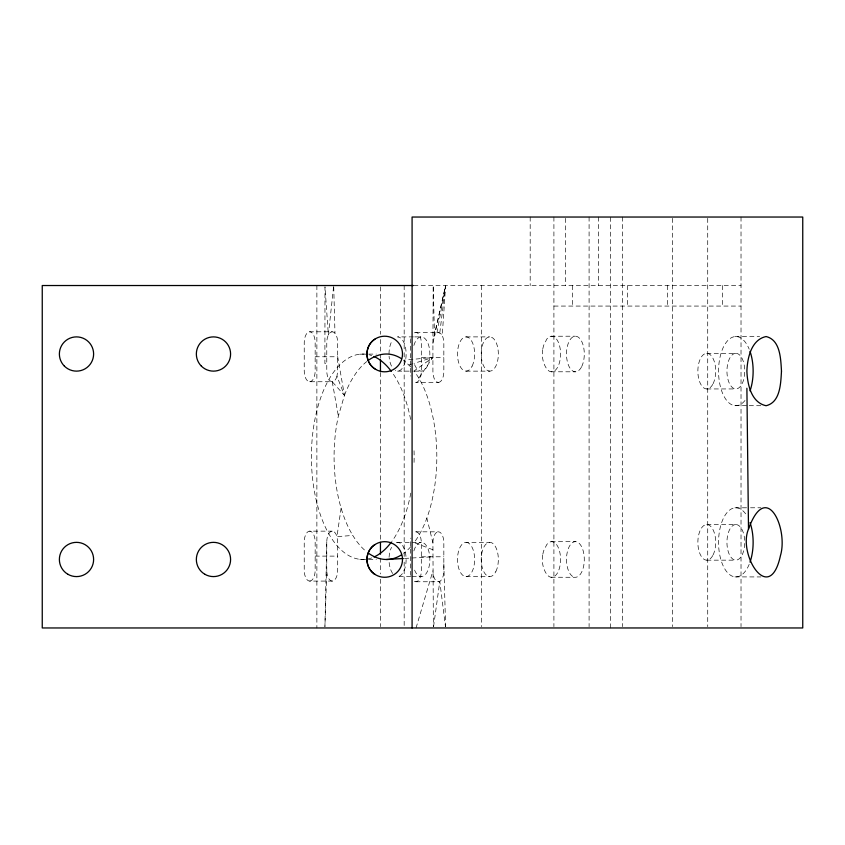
<?xml version="1.0" encoding="UTF-8"?>
<svg xmlns="http://www.w3.org/2000/svg" width="845" height="845" viewBox="0 0 845 845"><rect width="100%" height="100%" fill="white"/><g stroke="black" fill="none" stroke-linecap="round" stroke-linejoin="round"><path stroke-width="0.63" stroke-dasharray="4.22 3.17" d="M316.875 285.525L316.875 627.962M410.765 366.931L403.699 360.213L432.915 357.435L414.145 370.913L418.835 378.053A102.731 50.32 90 0 1 426.862 518.101L432.915 542.754L433.094 573.66A10.932 5.461 90 0 0 439.094 581.666A10.932 5.461 90 0 0 443.836 570.829L443.836 542.754A10.932 5.461 90 0 0 438.375 531.822L415.835 531.822M432.915 343.397L433.2 285.525L434.51 335.666L432.915 343.397L432.915 371.473A10.932 5.461 90 0 0 438.375 382.405L415.835 382.405M326.772 542.078L324.924 626.663L326.772 570.164L326.772 542.078A10.932 5.461 90 0 1 330.817 531.526A10.932 5.461 90 0 1 336.965 536.617L337.694 542.078L337.694 570.164A10.932 5.461 90 0 1 332.233 581.085L309.692 581.085A10.932 5.461 90 0 1 304.232 570.164L304.232 542.078A10.932 5.461 90 0 1 309.692 531.146L332.233 531.146M438.375 382.405A10.932 5.461 90 0 0 443.836 371.473L443.836 343.397A10.932 5.461 90 0 0 442.241 335.666L445.632 285.525L433.643 337.937M333.564 286.825L328.367 335L324.987 286.825L324.892 363.54L326.772 363.107M439.791 332.835L445.632 285.525L434.51 335.666L435.64 333.933L438.375 332.465L441.111 333.933L442.241 335.666M433.559 626.673L439.791 581.381L445.473 626.673M341.095 508.109L336.965 536.617L352.798 535.445A102.741 52.411 90 0 0 366.667 551.848M436.96 332.835L445.632 285.525M315.164 356.77L337.694 356.77L344.454 395.397L336.965 376.268L337.694 370.807L337.694 342.721A10.932 5.461 90 0 0 332.233 331.8L309.692 331.8A10.932 5.461 90 0 0 304.232 342.721L304.232 370.807A10.932 5.461 90 0 0 309.692 381.739L332.233 381.739L344.454 395.397L338.37 416.057A102.741 52.432 -90 0 0 352.798 535.455M416.057 627.962L432.915 570.829M418.835 378.053L432.915 357.435L414.092 363.361M409.075 364.945L412.835 363.751M404.544 558.429L432.915 556.792M359.78 354.182L367.417 354.139M368.684 354.129L376.321 354.076M551.024 336.247L575.392 336.204M734.97 336.595L759.602 336.553M734.97 507.813L749.23 507.792M750.529 507.792L760.901 507.771M551.024 541.719L575.392 541.666M413.733 285.525L741.023 285.525M553.908 306.07L741.023 306.07M415.835 332.465L438.375 332.465M413.385 336.891L397.572 336.891A17.122 8.566 90 0 1 406.054 356.241A17.122 8.566 90 0 1 395.354 370.554M414.705 336.891L421.296 336.891M466.06 336.891L489.783 336.891M706.779 353.326L735.847 353.326A17.808 8.904 -90 0 1 743.547 380.039A17.808 8.904 -90 0 1 728.136 380.039A17.808 8.904 -90 0 1 735.847 353.326M421.306 357.435L443.836 357.435M397.572 371.135L413.385 371.135M414.705 371.135L421.296 371.135M466.06 371.135L489.783 371.135A17.122 8.566 90 0 0 497.198 345.447A17.122 8.566 90 0 0 482.368 345.447A17.122 8.566 90 0 0 489.783 371.135M706.779 388.943L735.847 388.943M706.779 524.544L735.847 524.544A17.808 8.904 -90 0 1 743.547 551.257A17.808 8.904 -90 0 1 728.136 551.257A17.808 8.904 -90 0 1 735.847 524.544M397.572 542.353L410.744 542.353M412.064 542.353L421.296 542.353M466.06 542.353A17.122 8.566 -90 0 1 473.475 568.041A17.122 8.566 -90 0 1 458.645 568.041A17.122 8.566 -90 0 1 466.06 542.353L489.783 542.353M315.164 556.116L337.694 556.116M421.306 556.792L443.836 556.792M706.779 560.161L735.847 560.161M410.744 576.596L397.572 576.596A17.122 8.566 -90 0 0 406.054 557.246A17.122 8.566 -90 0 0 395.354 542.934M412.064 576.596L421.296 576.596M466.06 576.596L489.783 576.596M415.835 581.761L438.375 581.761M551.024 371.768L575.392 371.821M734.97 405.674L747.931 405.695M749.23 405.695L760.901 405.716M734.97 576.892L760.901 576.934M551.024 577.241L575.392 577.283A17.808 8.904 90 0 0 583.103 550.57A17.808 8.904 90 0 0 567.682 550.57A17.808 8.904 90 0 0 575.392 577.283M359.78 559.305L367.417 559.348M368.684 559.358L376.321 559.411M432.915 549.768L414.145 542.574A102.741 50.309 -90 0 0 426.852 518.08M332.233 381.739L338.37 416.057M443.836 563.89L445.59 626.652M333.733 286.814L334.969 333.257M433.094 573.66L433.369 626.673M610.534 627.962L610.534 217.038M741.023 217.038L741.023 626.641M722.507 285.525L722.507 306.07M707.719 218.348L707.719 626.652M672.535 218.348L672.535 626.641M667.571 285.525L667.571 306.07M627.36 285.525L627.36 306.07M622.395 217.038L622.395 626.641M598.672 217.038L598.672 285.525M589.092 217.038L589.092 626.652M572.424 285.525L572.424 306.07M565.368 218.348L565.368 285.525M553.908 217.038L553.908 626.641M530.185 217.038L530.185 285.525M481.396 285.525L481.396 626.652M404.174 285.525L404.174 351.383M404.174 352.692L404.174 556.844M404.174 562.115L404.174 626.652M380.451 286.835L380.451 334.25M380.451 339.521L380.451 357.963M380.451 372.455L380.451 541.032M380.451 558.165L380.451 573.966M380.451 579.237L380.451 626.652M744.994 400.488A34.582 17.291 90 0 1 721.588 390.696A34.582 17.291 90 0 1 725.443 343.503A34.582 17.291 90 0 1 749.188 349.143M749.188 564.344A34.582 17.291 90 0 1 724.989 569.266A34.582 17.291 90 0 1 722.274 520.911A34.582 17.291 90 0 1 746.431 515.006M365.748 559.305A102.731 51.365 90 0 1 311.488 450.765A102.731 51.365 90 0 1 371.684 355.576M393.443 374.346A102.731 51.365 90 0 1 410.807 420.366M414.05 450.776A102.731 51.365 90 0 1 414.05 462.722M410.807 493.121A102.731 51.365 90 0 1 392.059 541.138M371.684 557.911A102.731 51.365 90 0 1 368.135 558.915M413.881 345.447A17.122 8.566 90 0 1 426.799 340.894A17.122 8.566 90 0 1 426.799 367.131A17.122 8.566 90 0 1 413.881 362.568M413.881 550.919A17.122 8.566 -90 0 1 426.799 546.356A17.122 8.566 -90 0 1 426.799 572.593A17.122 8.566 -90 0 1 413.881 568.041M410.797 546.704A102.731 50.32 90 0 1 403.688 553.295M344.454 395.344A102.741 52.411 90 0 1 366.688 361.597M391.51 366.117A17.122 8.566 90 0 1 389.08 356.241M389.006 354.013A17.122 8.566 90 0 1 392.661 339.986M392.661 573.501A17.122 8.566 -90 0 1 389.027 560.594M389.08 557.246A17.122 8.566 -90 0 1 391.51 547.37M410.881 338.771A10.932 5.461 90 0 0 410.374 343.397L410.374 371.473A10.932 5.461 90 0 0 410.881 376.099M414.42 332.835A10.932 5.461 90 0 1 421.306 343.397L421.306 371.473A10.932 5.461 90 0 1 414.42 382.035M309.692 381.739A10.932 5.461 90 0 0 315.164 370.807L315.164 342.721A10.932 5.461 90 0 0 309.692 331.8M414.42 581.381A10.932 5.461 90 0 0 421.306 570.829L421.306 542.754A10.932 5.461 90 0 0 414.42 532.192M410.881 575.445A10.932 5.461 90 0 1 410.374 570.829L410.374 542.754A10.932 5.461 90 0 1 410.881 538.128M309.692 581.085A10.932 5.461 90 0 0 315.164 570.164L315.164 542.078A10.932 5.461 90 0 0 309.692 531.146M432.915 542.754A10.932 5.461 90 0 1 438.375 531.822M332.233 581.085A10.932 5.461 90 0 1 326.772 570.164M336.965 376.268A10.932 5.461 90 0 1 330.817 381.359A10.932 5.461 90 0 1 326.772 370.807L326.772 342.721A10.932 5.461 90 0 1 332.233 331.8M542.606 349.672C541.708 356.294 542.87 363.392 546.799 368.927A17.808 8.904 90 0 0 558.387 365.705A17.808 8.904 90 0 0 558.387 342.32A17.808 8.904 90 0 0 546.799 339.099L543.588 345.478L542.606 349.672M542.606 555.133C541.708 561.767 542.87 568.865 546.799 574.389A17.808 8.904 90 0 0 558.387 571.167A17.808 8.904 90 0 0 558.387 547.782A17.808 8.904 90 0 0 546.799 544.56L543.588 550.951L542.606 555.133M713.085 554.943A17.808 8.915 -90 0 0 709.082 525.157A17.808 8.915 -90 0 0 698.171 546.968A17.808 8.915 -90 0 0 713.085 554.943M713.085 383.725A17.808 8.915 -90 0 0 709.082 353.928A17.808 8.915 -90 0 0 698.171 375.75A17.808 8.915 -90 0 0 713.085 383.725M581.687 366.603A17.808 8.904 -90 0 0 577.695 336.806A17.808 8.904 -90 0 0 566.794 358.618A17.808 8.904 -90 0 0 581.687 366.603M495.835 571.579A17.122 8.566 -90 0 0 492.001 542.934A17.122 8.566 -90 0 0 481.513 563.911A17.122 8.566 -90 0 0 495.835 571.579M472.112 366.117A17.122 8.566 -90 0 0 468.267 337.472A17.122 8.566 -90 0 0 457.789 358.438A17.122 8.566 -90 0 0 472.112 366.117"/><path stroke-width="1.27" d="M748.501 529.107C737.579 554.236 769.541 606.161 780.453 555.598C788.512 528.759 766.309 479.178 748.501 529.107L746.895 388.256M374.958 339.099C364.427 345.573 364.427 362.452 374.958 368.927M374.958 544.56C364.427 551.035 364.427 567.914 374.958 574.389M403.255 558.503L386.492 559.474A102.741 52.411 90 0 1 368.568 553.274M413.353 285.525L42.25 285.525L42.25 627.962L802.75 627.962L802.75 217.038L412.085 217.038L412.085 627.962M380.451 359.283L380.451 371.135M380.451 542.353L380.451 554.204M750.033 351.372A34.582 17.291 90 0 1 750.033 390.886M750.033 522.601A34.582 17.291 90 0 1 750.033 562.115M374.029 356.516A102.731 51.365 90 0 1 391.351 371.388M391.351 542.099A102.731 51.365 90 0 1 374.029 556.982M401.481 358.681A102.741 50.32 90 0 0 386.492 354.013A102.741 52.411 90 0 0 368.589 360.171M401.481 554.848A102.741 50.32 90 0 1 386.492 559.506M781.488 371.135C780.717 383.112 780.516 402.326 766.088 405.716C751.258 402.653 747.329 384.105 746.895 371.135C747.329 358.153 751.258 339.616 766.088 336.542C780.516 339.943 780.717 359.157 781.488 371.135M375.793 369.434A17.808 17.808 0 0 0 402.495 354.013A17.808 17.808 0 0 0 375.793 338.591A17.808 17.808 0 0 0 375.793 369.434M373.912 573.649A17.808 17.808 0 0 0 402.357 561.724A17.808 17.808 0 0 0 377.799 543.06A17.808 17.808 0 0 0 373.912 573.649M67.938 574.304A17.122 17.122 0 0 0 93.615 559.474A17.122 17.122 0 0 0 67.938 544.645A17.122 17.122 0 0 0 67.938 574.304M201.363 366.117A17.122 17.122 0 0 0 230.009 358.438A17.122 17.122 0 0 0 209.042 337.472A17.122 17.122 0 0 0 201.363 366.117M64.389 366.117A17.122 17.122 0 0 0 93.034 358.438A17.122 17.122 0 0 0 72.057 337.472A17.122 17.122 0 0 0 64.389 366.117M204.912 574.304A17.122 17.122 0 0 0 230.59 559.474A17.122 17.122 0 0 0 204.912 544.645A17.122 17.122 0 0 0 204.912 574.304"/></g></svg>
